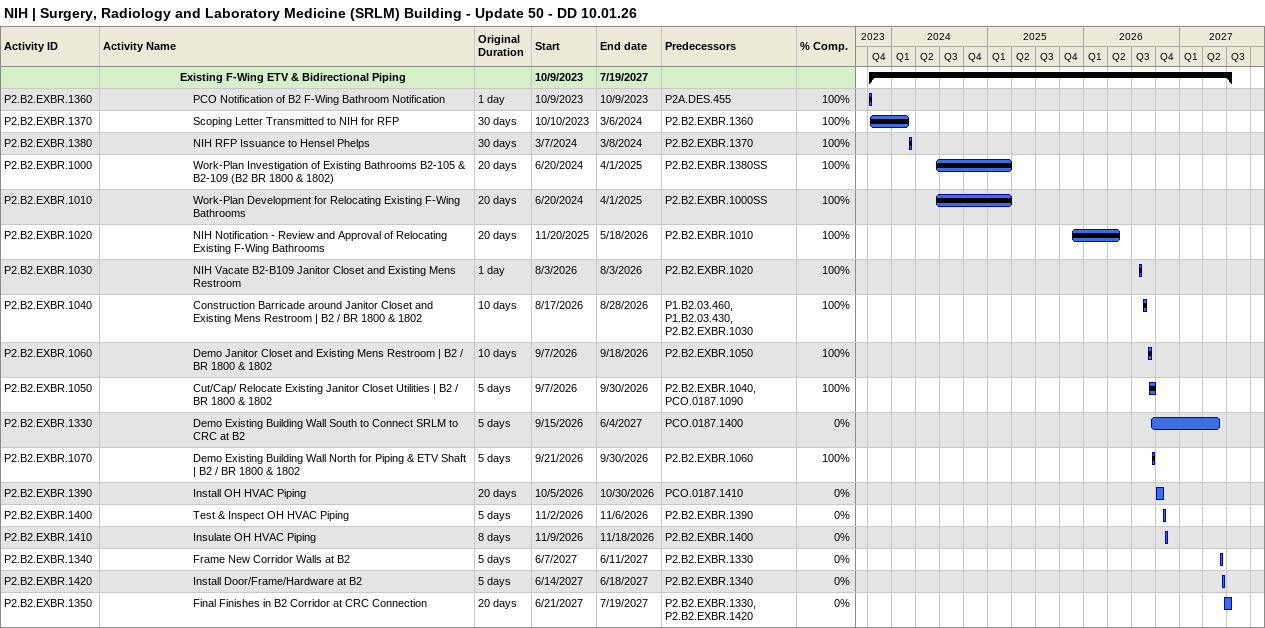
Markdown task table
NIH | Surgery, Radiology and Laboratory Medicine (SRLM) Building - Update 50 - DD 10.01.26

| ID | Level | Task | Original duration | Start | Finish | Predecessors | % complete |
|---|---|---|---|---|---|---|---|
|  | 7 | **Existing F-Wing ETV & Bidirectional Piping** |  | 2023-10-09 | 2027-07-19 |  |  |
| P2.B2.EXBR.1360 | 8 | PCO Notification of B2 F-Wing Bathroom Notification | 1d | 2023-10-09 | 2023-10-09 | P2A.DES.455 | 100 |
| P2.B2.EXBR.1370 | 8 | Scoping Letter Transmitted to NIH for RFP | 30d | 2023-10-10 | 2024-03-06 | P2.B2.EXBR.1360 | 100 |
| P2.B2.EXBR.1380 | 8 | NIH RFP Issuance to Hensel Phelps | 30d | 2024-03-07 | 2024-03-08 | P2.B2.EXBR.1370 | 100 |
| P2.B2.EXBR.1000 | 8 | Work-Plan Investigation of Existing Bathrooms B2-105 & B2-109 (B2 BR 1800 & 1802) | 20d | 2024-06-20 | 2025-04-01 | P2.B2.EXBR.1380SS | 100 |
| P2.B2.EXBR.1010 | 8 | Work-Plan Development for Relocating Existing F-Wing Bathrooms | 20d | 2024-06-20 | 2025-04-01 | P2.B2.EXBR.1000SS | 100 |
| P2.B2.EXBR.1020 | 8 | NIH Notification - Review and Approval of Relocating Existing F-Wing Bathrooms | 20d | 2025-11-20 | 2026-05-18 | P2.B2.EXBR.1010 | 100 |
| P2.B2.EXBR.1030 | 8 | NIH Vacate B2-B109 Janitor Closet and Existing Mens Restroom | 1d | 2026-08-03 | 2026-08-03 | P2.B2.EXBR.1020 | 100 |
| P2.B2.EXBR.1040 | 8 | Construction Barricade around Janitor Closet and Existing Mens Restroom \| B2 / BR 1800 & 1802 | 10d | 2026-08-17 | 2026-08-28 | P1.B2.03.460, P1.B2.03.430, P2.B2.EXBR.1030 | 100 |
| P2.B2.EXBR.1060 | 8 | Demo Janitor Closet and Existing Mens Restroom \| B2 / BR 1800 & 1802 | 10d | 2026-09-07 | 2026-09-18 | P2.B2.EXBR.1050 | 100 |
| P2.B2.EXBR.1050 | 8 | Cut/Cap/ Relocate Existing Janitor Closet Utilities \| B2 / BR 1800 & 1802 | 5d | 2026-09-07 | 2026-09-30 | P2.B2.EXBR.1040, PCO.0187.1090 | 100 |
| P2.B2.EXBR.1330 | 8 | Demo Existing Building Wall South to Connect SRLM to CRC at B2 | 5d | 2026-09-15 | 2027-06-04 | PCO.0187.1400 | 0 |
| P2.B2.EXBR.1070 | 8 | Demo Existing Building Wall North for Piping & ETV Shaft \| B2 / BR 1800 & 1802 | 5d | 2026-09-21 | 2026-09-30 | P2.B2.EXBR.1060 | 100 |
| P2.B2.EXBR.1390 | 8 | Install OH HVAC Piping | 20d | 2026-10-05 | 2026-10-30 | PCO.0187.1410 | 0 |
| P2.B2.EXBR.1400 | 8 | Test & Inspect OH HVAC Piping | 5d | 2026-11-02 | 2026-11-06 | P2.B2.EXBR.1390 | 0 |
| P2.B2.EXBR.1410 | 8 | Insulate OH HVAC Piping | 8d | 2026-11-09 | 2026-11-18 | P2.B2.EXBR.1400 | 0 |
| P2.B2.EXBR.1340 | 8 | Frame New Corridor Walls at B2 | 5d | 2027-06-07 | 2027-06-11 | P2.B2.EXBR.1330 | 0 |
| P2.B2.EXBR.1420 | 8 | Install Door/Frame/Hardware at B2 | 5d | 2027-06-14 | 2027-06-18 | P2.B2.EXBR.1340 | 0 |
| P2.B2.EXBR.1350 | 8 | Final Finishes in B2 Corridor at CRC Connection | 20d | 2027-06-21 | 2027-07-19 | P2.B2.EXBR.1330, P2.B2.EXBR.1420 | 0 |
